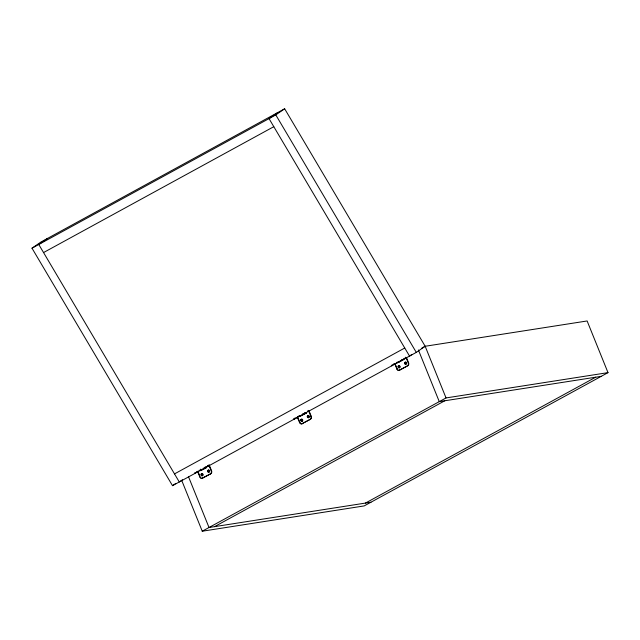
<?xml version="1.0" encoding="UTF-8"?>
<svg xmlns="http://www.w3.org/2000/svg" width="640" height="640" viewBox="0 0 640 640"><rect width="100%" height="100%" fill="white"/><g stroke="black" fill="none" stroke-linecap="round" stroke-linejoin="round"><path stroke-width="0.96" d="M394.936 363.792L394.776 364.048A1.48 0.848 61.3 0 1 393.912 364.184M399.776 361.704L397.704 362.448A1.48 0.848 61.3 0 1 396.832 362.584M394.824 363.928L396.912 369.096A2.224 1.792 81.1 0 0 399.336 370.256L407.464 365.816A2.224 1.792 81.1 0 0 408.248 362.904L406.16 357.736L403.192 359.448A1.48 0.848 61.3 0 1 402.32 359.584M406.16 357.736L406.112 357.856A1.48 0.848 61.3 0 1 405.504 358.088M393.848 364.472L394.672 364.072M393.952 364.4L395.632 363.448L395.224 363.632M293.992 418.472L294.24 419.08L295.064 418.672L294.76 418.16L294.104 418.504M304.832 413.088L303.048 414.12L303.552 413.768M391.304 365.288L391.72 365.824L392.376 365.488L392.08 364.976M425.168 346.264L416.304 352.392L172.512 485.672L32 248.192L40.864 242.064L284.656 108.784L425.168 346.264L446.04 397.936L608 372.632L587.128 320.968L425.168 346.264L421.784 348.12M47.632 238.368L38.768 244.488L179.28 481.968L182.504 479.744M277.888 112.488L269.024 118.608L409.536 356.088L411.952 354.424M32 248.192L275.792 114.912L284.656 108.784M172.512 485.672L175.736 483.44M196.712 472.016L194.552 473.576L195.384 473.168L194.704 472.856M200.728 469.704L201.24 469.352M208.672 465.392L203.512 468.728L203.208 468.216M294.504 418.824L296.392 417.52M391.824 365.64L394.336 363.904M403.784 359.008L405.04 358.144M197.112 471.976L197.224 472.008M298.016 416.848L297.904 416.824M305.84 412.632L303.192 414.232L302.888 413.72M403.152 359.44L400.504 361.04L400.2 360.536M205.12 467.096L205.528 466.832M204.096 468.128L203.384 468.616L204.232 468.168M204.472 468.024L205.2 467.544L204.568 467.848M297.816 416.976L296.512 417.704L297.688 416.944M197.536 471.712L198.64 471.128L197.776 471.568M303.776 413.632L304.648 413.136M43.544 252.56L273.8 126.68M174.504 473.896L404.752 348.016M297.752 416.688L299.944 415.488M395.552 363.528L397.744 362.336M397.864 362.616L403.696 359.56M199.296 470.096A1.48 0.848 61.3 0 0 200.68 470.408L206.68 467.52M300.52 416.088L306.36 413.032L300.36 415.92A1.48 0.848 61.3 0 1 299.224 415.872M200.84 470.576L205.896 467.952M399.336 370.256L407.808 365.76A2.224 1.792 81.1 0 0 408.592 362.848L406.432 357.504M196.624 471.96A1.48 0.848 61.3 0 0 197.76 472.008L199.896 477.056A2.224 1.792 81.1 0 0 202.32 478.216L210.792 473.72A2.224 1.792 81.1 0 0 211.576 470.808L209.056 464.568M296.568 417.656A1.48 0.848 61.3 0 0 297.44 417.52L299.576 422.568A2.224 1.792 81.1 0 0 302 423.728L310.472 419.232A2.224 1.792 81.1 0 0 311.256 416.32L309.096 410.968M202.32 478.216L210.792 473.72M302 423.728L310.472 419.232M181.744 480.472L202.248 531.216L446.04 397.936M214.528 526.656L444.776 400.776M365.472 503.072L595.72 377.192M608 372.632L364.208 505.912L202.248 531.216M396.912 369.096L397.256 369.04A2.224 1.792 81.1 0 0 399.688 370.2M310.128 419.28A2.224 1.792 81.1 0 0 310.904 416.376L311.256 416.32M299.576 422.568L299.92 422.512A2.224 1.792 81.1 0 0 302.344 423.672M601.232 376.336L439.272 401.632L418.392 349.968M210.448 473.776A2.224 1.792 81.1 0 0 211.224 470.864L211.576 470.808M199.896 477.056L200.24 477A2.224 1.792 81.1 0 0 200.512 477.496M370.976 502.216L209.024 527.512L188.52 476.768M275.792 114.912L416.304 352.392M405.368 357.2L405.664 357.704M308.048 410.384L308.352 410.896M395.456 364.592L397.256 369.04M310.904 416.376L308.776 411.32A1.48 0.848 61.3 0 1 307.64 411.272M306.008 413.088L305.848 412.92A1.48 0.848 61.3 0 1 304.984 413.056M298.12 418.056L299.92 422.512M211.224 470.864L209.096 465.816A1.48 0.848 61.3 0 1 207.704 465.504M206.328 467.576L206.168 467.408A1.48 0.848 61.3 0 1 205.032 467.36M200.64 469.168L201.192 470.52M198.08 471.656L199.88 476.112M209.6 471.512A1.064 0.856 81.1 0 1 208.144 471.776A1.064 0.856 81.1 0 1 208.6 470.072M208.824 470.064A1.064 0.856 81.1 0 1 209.624 470.968M202.664 478.16A2.224 1.792 81.1 0 1 200.864 477.904M202.696 473.856A1.064 0.856 81.1 0 1 202.68 475.64A1.064 0.856 81.1 0 1 201.368 474.76A1.064 0.856 81.1 0 1 202.496 473.72M208.552 465.608A0.992 0.56 61.3 0 1 208.384 465.6M197.536 471.272A0.992 0.56 61.3 0 1 197.456 471.64M302.48 421.048A1.064 0.856 81.1 0 1 301.32 420.936A1.064 0.856 81.1 0 1 301.232 419.504A1.064 0.856 81.1 0 1 302.376 419.368M302.552 419.56A1.064 0.856 81.1 0 1 302.624 420.848M308.552 410.592A0.992 0.56 61.3 0 1 308.232 411.12M400.016 366.328A1.064 0.856 81.1 0 1 399.632 367.72A1.064 0.856 81.1 0 1 398.48 367.16A1.064 0.856 81.1 0 1 398.856 365.768M399.512 365.76A1.064 0.856 81.1 0 1 399.712 365.896M397.32 361.992A0.864 0.496 61.3 0 1 397.112 362.136M405.808 357.48A0.992 0.56 61.3 0 1 405.408 357.64M394.232 363.848A0.992 0.56 61.3 0 1 394.072 363.84M400.408 360.888L402.048 359.976L400.408 360.888M207.712 470.544A1.064 0.856 81.1 0 0 208.392 472.224A1.064 0.856 81.1 0 0 209.2 470.752A1.064 0.856 81.1 0 0 207.712 470.544M201.16 474.12A1.064 0.856 81.1 0 0 201.832 475.808A1.064 0.856 81.1 0 0 202.648 474.344A1.064 0.856 81.1 0 0 201.16 474.12M307.744 416A1.064 0.856 81.1 0 0 308.424 417.68A1.064 0.856 81.1 0 0 309.232 416.208A1.064 0.856 81.1 0 0 307.744 416M307.392 416.048A1.064 0.856 81.1 0 0 308.072 417.736A1.064 0.856 81.1 0 0 308.88 416.264A1.064 0.856 81.1 0 0 307.392 416.048M300.84 419.632A1.064 0.856 81.1 0 0 301.512 421.32A1.064 0.856 81.1 0 0 302.328 419.856A1.064 0.856 81.1 0 0 300.84 419.632M405.08 362.528A1.064 0.856 81.1 0 0 405.76 364.208A1.064 0.856 81.1 0 0 406.568 362.744A1.064 0.856 81.1 0 0 405.08 362.528M404.728 362.584A1.064 0.856 81.1 0 0 405.408 364.264A1.064 0.856 81.1 0 0 406.224 362.792A1.064 0.856 81.1 0 0 404.728 362.584M398.176 366.16A1.064 0.856 81.1 0 0 398.848 367.848A1.064 0.856 81.1 0 0 399.664 366.384A1.064 0.856 81.1 0 0 398.176 366.16"/></g></svg>
